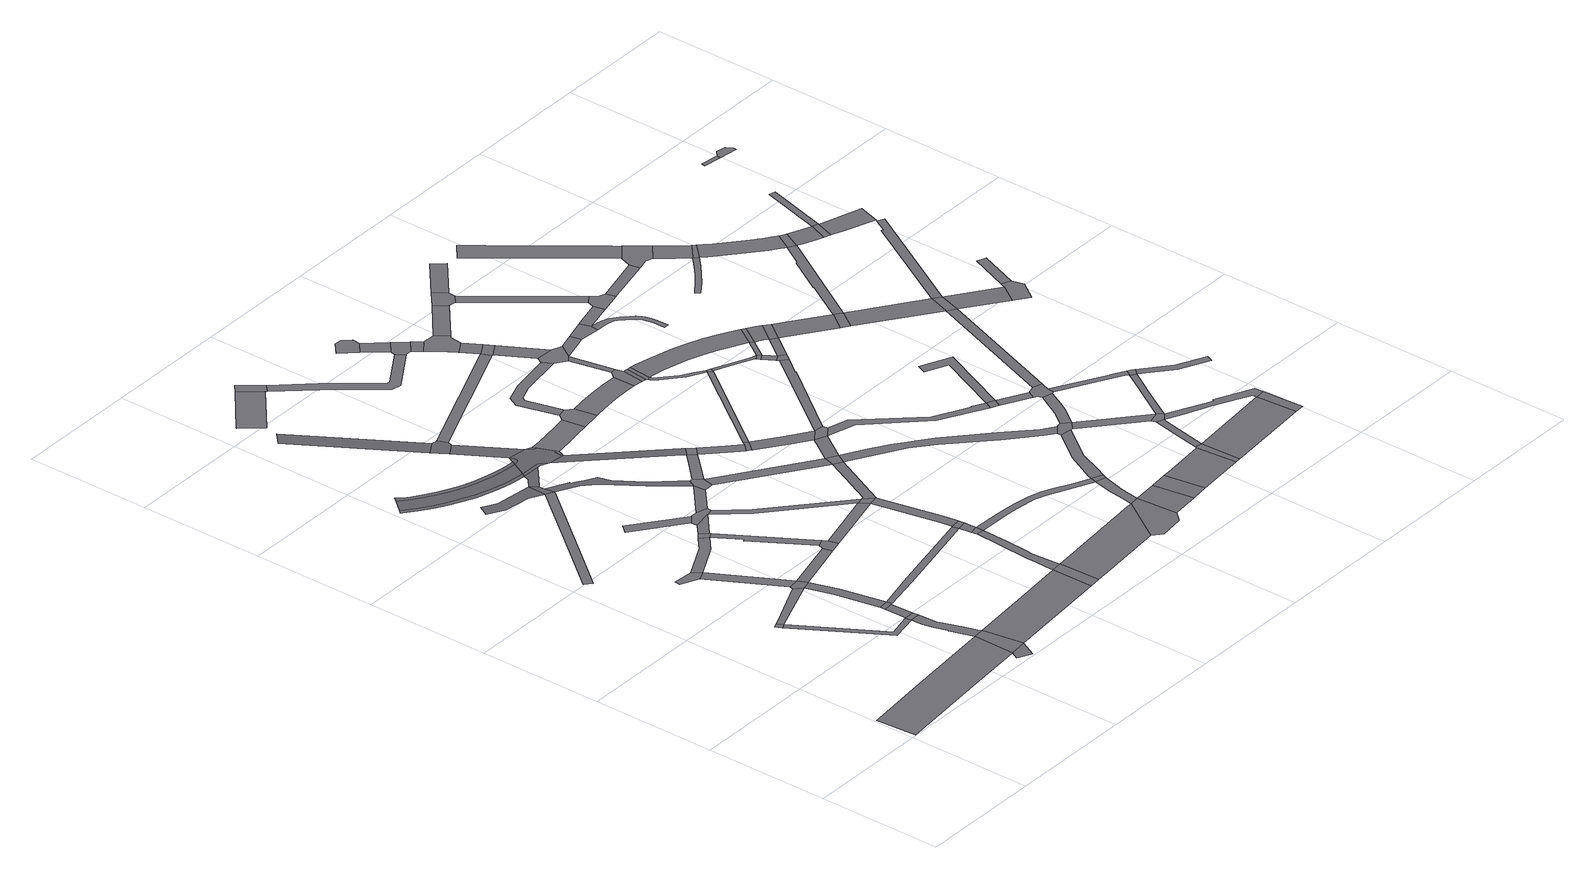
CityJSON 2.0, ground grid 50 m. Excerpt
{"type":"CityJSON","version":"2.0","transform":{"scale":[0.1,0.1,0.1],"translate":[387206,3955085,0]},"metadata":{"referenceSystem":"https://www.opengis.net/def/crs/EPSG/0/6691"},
"CityObjects":{
"road1":{"type":"Road","attributes":{"name":"都道437号","class":"1040","function":"3","usage":"2","RoadStructureAttribute.sectionType":"1"},"geometry":[{"type":"MultiSurface","lod":"1","boundaries":[[[0,1,2,3,4,5,6,7]]]}]},
"road2":{"type":"Road","attributes":{"class":"1040","function":"9020","usage":"9","RoadStructureAttribute.sectionType":"4"},"geometry":[{"type":"MultiSurface","lod":"1","boundaries":[[[8,9,10,11]]]}]},
"road3":{"type":"Road","attributes":{"class":"1040","function":"9020","usage":"9","RoadStructureAttribute.sectionType":"1"},"geometry":[{"type":"MultiSurface","lod":"1","boundaries":[[[12,11,10,13,14,15]]]}]},
"road4":{"type":"Road","attributes":{"class":"1040","function":"9020","usage":"9","RoadStructureAttribute.sectionType":"1"},"geometry":[{"type":"MultiSurface","lod":"1","boundaries":[[[16,17,8,11,18]]]}]},
"road5":{"type":"Road","attributes":{"class":"1040","function":"9020","usage":"9","RoadStructureAttribute.sectionType":"1"},"geometry":[{"type":"MultiSurface","lod":"1","boundaries":[[[19,7,20,21]]]}]},
"road6":{"type":"Road","attributes":{"class":"1040","function":"9020","usage":"9","RoadStructureAttribute.sectionType":"4"},"geometry":[{"type":"MultiSurface","lod":"1","boundaries":[[[22,23,24,25,26]]]}]},
"road7":{"type":"Road","attributes":{"name":"都道437号","class":"1040","function":"3","usage":"2","RoadStructureAttribute.sectionType":"4"},"geometry":[{"type":"MultiSurface","lod":"1","boundaries":[[[27,28,0,7,19]]]}]},
"road8":{"type":"Road","attributes":{"class":"1040","function":"9020","usage":"9","RoadStructureAttribute.sectionType":"1"},"geometry":[{"type":"MultiSurface","lod":"1","boundaries":[[[29,30,31,32,33,34,0,28,35,36,37,38,39,40,14]]]}]},
"road9":{"type":"Road","attributes":{"class":"1040","function":"9020","usage":"9","RoadStructureAttribute.sectionType":"4"},"geometry":[{"type":"MultiSurface","lod":"1","boundaries":[[[41,42,15,14,40]]]}]},
"road10":{"type":"Road","attributes":{"class":"1040","function":"9020","usage":"9","RoadStructureAttribute.sectionType":"1"},"geometry":[{"type":"MultiSurface","lod":"1","boundaries":[[[25,24,43,44]]]}]},
"road11":{"type":"Road","attributes":{"class":"1040","function":"9020","usage":"9","RoadStructureAttribute.sectionType":"1"},"geometry":[{"type":"MultiSurface","lod":"1","boundaries":[[[45,46,42,41]]]}]},
"road12":{"type":"Road","attributes":{"class":"1040","function":"9020","usage":"9","RoadStructureAttribute.sectionType":"1"},"geometry":[{"type":"MultiSurface","lod":"1","boundaries":[[[47,48,49,50,51,52]]]}]},
"road13":{"type":"Road","attributes":{"class":"1040","function":"9020","usage":"9","RoadStructureAttribute.sectionType":"4"},"geometry":[{"type":"MultiSurface","lod":"1","boundaries":[[[53,54,46,45,55]]]}]},
"road14":{"type":"Road","attributes":{"class":"1040","function":"9020","usage":"9","RoadStructureAttribute.sectionType":"4"},"geometry":[{"type":"MultiSurface","lod":"1","boundaries":[[[44,43,16,18,56]]]}]},
"road15":{"type":"Road","attributes":{"class":"1040","function":"9020","usage":"9","RoadStructureAttribute.sectionType":"1"},"geometry":[{"type":"MultiSurface","lod":"1","boundaries":[[[57,56,18,58,54,53]]]}]},
"road16":{"type":"Road","attributes":{"class":"1040","function":"9020","usage":"9","RoadStructureAttribute.sectionType":"1"},"geometry":[{"type":"MultiSurface","lod":"1","boundaries":[[[59,60,26,25,61,62]]]}]},
"road17":{"type":"Road","attributes":{"class":"1040","function":"9020","usage":"9","RoadStructureAttribute.sectionType":"1"},"geometry":[{"type":"MultiSurface","lod":"2","boundaries":[[[63,64,65,66,67,52,68]]],"semantics":{"surfaces":[{"type":"TrafficArea","function":"1000"}],"values":[0]}}]},
"road18":{"type":"Road","attributes":{"class":"1040","function":"9020","usage":"9","RoadStructureAttribute.sectionType":"1"},"geometry":[{"type":"MultiSurface","lod":"1","boundaries":[[[69,44,56,70]]]}]},
"road19":{"type":"Road","attributes":{"class":"1040","function":"9020","usage":"9","RoadStructureAttribute.sectionType":"1"},"geometry":[{"type":"MultiSurface","lod":"2","boundaries":[[[71,72,73,74,75,76,77,78,79,80,81,82,83,84,85,86,87,88,89,90,91,92,93,94,95,96,97,98,99,100]],[[101,102,103,104,105,106,107,108,109,110,111,112,113,114,115,116,117,118,119,120,121,122,123,124,125,126,127,128,129]],[[98,97,96,95,94,93,92,91,90,89,88,87,86,85,114,113,112,111,110,109,108,107,106,105,104,103,102,101,129,99]]],"semantics":{"surfaces":[{"type":"TrafficArea","function":"2000"},{"type":"TrafficArea","function":"1000"}],"values":[0,0,1]}}]},
"road20":{"type":"Road","attributes":{"name":"都道437号","class":"1040","function":"3","usage":"2","RoadStructureAttribute.sectionType":"1"},"geometry":[{"type":"MultiSurface","lod":"1","boundaries":[[[130,131,28,27,132,133,134]]]}]},
"road21":{"type":"Road","attributes":{"class":"1040","function":"9020","usage":"9","RoadStructureAttribute.sectionType":"4"},"geometry":[{"type":"MultiSurface","lod":"1","boundaries":[[[135,59,62,136,137]]]}]},
"road22":{"type":"Road","attributes":{"class":"1040","function":"9020","usage":"9","RoadStructureAttribute.sectionType":"1"},"geometry":[{"type":"MultiSurface","lod":"1","boundaries":[[[138,139,140,141]]]}]},
"road23":{"type":"Road","attributes":{"class":"1040","function":"9020","usage":"9","RoadStructureAttribute.sectionType":"1"},"geometry":[{"type":"MultiSurface","lod":"1","boundaries":[[[136,62,142,143,144,145]]]}]},
"road24":{"type":"Road","attributes":{"class":"1040","function":"9020","usage":"9","RoadStructureAttribute.sectionType":"1"},"geometry":[{"type":"MultiSurface","lod":"1","boundaries":[[[146,147,135,137]]]}]},
"road25":{"type":"Road","attributes":{"class":"1040","function":"9020","usage":"9","RoadStructureAttribute.sectionType":"4"},"geometry":[{"type":"MultiSurface","lod":"2","boundaries":[[[68,52,51,148,149]]],"semantics":{"surfaces":[{"type":"TrafficArea","function":"1020"}],"values":[0]}}]},
"road26":{"type":"Road","attributes":{"class":"1040","function":"9020","usage":"9","RoadStructureAttribute.sectionType":"1"},"geometry":[{"type":"MultiSurface","lod":"2","boundaries":[[[150,151,152,153]]],"semantics":{"surfaces":[{"type":"TrafficArea","function":"1000"}],"values":[0]}}]},
"road27":{"type":"Road","attributes":{"class":"1040","function":"9020","usage":"9","RoadStructureAttribute.sectionType":"4"},"geometry":[{"type":"MultiSurface","lod":"1","boundaries":[[[145,144,69,70,154,155]]]}]},
"road28":{"type":"Road","attributes":{"class":"1040","function":"9020","usage":"9","RoadStructureAttribute.sectionType":"1"},"geometry":[{"type":"MultiSurface","lod":"1","boundaries":[[[156,157,53,55,158,159]]]}]},
"road29":{"type":"Road","attributes":{"class":"1040","function":"9020","usage":"9","RoadStructureAttribute.sectionType":"4"},"geometry":[{"type":"MultiSurface","lod":"1","boundaries":[[[160,141,140,147,146,161,162]]]}]},
"road30":{"type":"Road","attributes":{"class":"1040","function":"9020","usage":"9","RoadStructureAttribute.sectionType":"1"},"geometry":[{"type":"MultiSurface","lod":"2","boundaries":[[[128,163,68,149,164,165]]],"semantics":{"surfaces":[{"type":"TrafficArea","function":"1000"}],"values":[0]}}]},
"road31":{"type":"Road","attributes":{"class":"1040","function":"9020","usage":"9","RoadStructureAttribute.sectionType":"1"},"geometry":[{"type":"MultiSurface","lod":"1","boundaries":[[[166,167,168,169,170,171]]]}]},
"road32":{"type":"Road","attributes":{"class":"1040","function":"9020","usage":"9","RoadStructureAttribute.sectionType":"4"},"geometry":[{"type":"MultiSurface","lod":"2","boundaries":[[[172,173,174,153,152,175,176]]],"semantics":{"surfaces":[{"type":"TrafficArea","function":"1020"}],"values":[0]}}]},
"road33":{"type":"Road","attributes":{"class":"1040","function":"9020","usage":"9","RoadStructureAttribute.sectionType":"1"},"geometry":[{"type":"MultiSurface","lod":"2","boundaries":[[[51,177,178,179,180,181,182,183,184,185,186,187,188,189,190,148]]],"semantics":{"surfaces":[{"type":"TrafficArea","function":"1000"}],"values":[0]}}]},
"road34":{"type":"Road","attributes":{"class":"1040","function":"9020","usage":"9","RoadStructureAttribute.sectionType":"1"},"geometry":[{"type":"MultiSurface","lod":"1","boundaries":[[[181,191,160,162,192]]]}]},
"road35":{"type":"Road","attributes":{"class":"1040","function":"9020","usage":"9","RoadStructureAttribute.sectionType":"1"},"geometry":[{"type":"MultiSurface","lod":"2","boundaries":[[[176,175,193,194]]],"semantics":{"surfaces":[{"type":"TrafficArea","function":"1000"}],"values":[0]}}]},
"road36":{"type":"Road","attributes":{"class":"1040","function":"9020","usage":"9","RoadStructureAttribute.sectionType":"4"},"geometry":[{"type":"MultiSurface","lod":"2","boundaries":[[[193,195,196,197,198,199,200,201,202,99,129,203,204,205,206,207,208,209,210,211,212,213,214,215,216,217,218,219,220,221,222,223,224,225,194]],[[226,194,225,224,223,222,221,220]],[[202,201,200,199,198,197,196,195,193,100,99]],[[227,219,218,217,216,215,214,213,212,211,210]],[[208,207,206,205,204,203,129,128,165,228,209]]],"semantics":{"surfaces":[{"type":"TrafficArea","function":"1020"},{"type":"TrafficArea","function":"2000"}],"values":[0,1,1,1,1]}}]},
"road37":{"type":"Road","attributes":{"name":"都道437号","class":"1040","function":"3","usage":"2","RoadStructureAttribute.sectionType":"4"},"geometry":[{"type":"MultiSurface","lod":"1","boundaries":[[[229,130,134,230]]]}]},
"road38":{"type":"Road","attributes":{"class":"1040","function":"9020","usage":"9","RoadStructureAttribute.sectionType":"1"},"geometry":[{"type":"MultiSurface","lod":"1","boundaries":[[[231,155,154,232]]]}]},
"road39":{"type":"Road","attributes":{"class":"1040","function":"9020","usage":"9","RoadStructureAttribute.sectionType":"1"},"geometry":[{"type":"MultiSurface","lod":"1","boundaries":[[[233,161,146,234,231,235]]]}]},
"road40":{"type":"Road","attributes":{"class":"1040","function":"9020","usage":"9","RoadStructureAttribute.sectionType":"4"},"geometry":[{"type":"MultiSurface","lod":"1","boundaries":[[[236,167,166,237,238]]]}]},
"road41":{"type":"Road","attributes":{"class":"1040","function":"9020","usage":"9","RoadStructureAttribute.sectionType":"4"},"geometry":[{"type":"MultiSurface","lod":"1","boundaries":[[[182,181,192,239,240,241]]]}]},
"road42":{"type":"Road","attributes":{"class":"1040","function":"9020","usage":"9","RoadStructureAttribute.sectionType":"1"},"geometry":[{"type":"MultiSurface","lod":"1","boundaries":[[[242,243,244,245,246,130,229,247,248,249,250,251]]]}]},
"road43":{"type":"Road","attributes":{"class":"1040","function":"9020","usage":"9","RoadStructureAttribute.sectionType":"1"},"geometry":[{"type":"MultiSurface","lod":"2","boundaries":[[[209,252,253,254,255,210]]],"semantics":{"surfaces":[{"type":"TrafficArea","function":"1000"}],"values":[0]}}]},
"road44":{"type":"Road","attributes":{"class":"1040","function":"9020","usage":"9","RoadStructureAttribute.sectionType":"4"},"geometry":[{"type":"MultiSurface","lod":"1","boundaries":[[[256,257,242,251]]]}]},
"road45":{"type":"Road","attributes":{"class":"1040","function":"9020","usage":"9","RoadStructureAttribute.sectionType":"1"},"geometry":[{"type":"MultiSurface","lod":"1","boundaries":[[[258,259,159,257,256]]]}]},
"road46":{"type":"Road","attributes":{"class":"1040","function":"9020","usage":"9","RoadStructureAttribute.sectionType":"4"},"geometry":[{"type":"MultiSurface","lod":"1","boundaries":[[[260,261,156,159,259]]]}]},
"road47":{"type":"Road","attributes":{"class":"1040","function":"9020","usage":"9","RoadStructureAttribute.sectionType":"1"},"geometry":[{"type":"MultiSurface","lod":"1","boundaries":[[[262,263,253,264,265,241,240]]]}]},
"road48":{"type":"Road","attributes":{"class":"1040","function":"9020","usage":"9","RoadStructureAttribute.sectionType":"1"},"geometry":[{"type":"MultiSurface","lod":"1","boundaries":[[[266,267,268,269,270,271,272,226,227,273]]]}]},
"road49":{"type":"Road","attributes":{"class":"1040","function":"9020","usage":"9","RoadStructureAttribute.sectionType":"1"},"geometry":[{"type":"MultiSurface","lod":"1","boundaries":[[[274,275,232,276,261,260]]]}]},
"road50":{"type":"Road","attributes":{"class":"1040","function":"9020","usage":"9","RoadStructureAttribute.sectionType":"4"},"geometry":[{"type":"MultiSurface","lod":"1","boundaries":[[[235,231,232,275]]]}]},
"road51":{"type":"Road","attributes":{"class":"1040","function":"9020","usage":"9","RoadStructureAttribute.sectionType":"1"},"geometry":[{"type":"MultiSurface","lod":"1","boundaries":[[[240,239,277,278]]]}]},
"road52":{"type":"Road","attributes":{"class":"1040","function":"9020","usage":"9","RoadStructureAttribute.sectionType":"1"},"geometry":[{"type":"MultiSurface","lod":"1","boundaries":[[[237,279,280,281,282,283,284,285,286,238]]]}]},
"road53":{"type":"Road","attributes":{"class":"1040","function":"9020","usage":"9","RoadStructureAttribute.sectionType":"4"},"geometry":[{"type":"MultiSurface","lod":"1","boundaries":[[[254,253,263,287]]]}]},
"road54":{"type":"Road","attributes":{"name":"都道437号","class":"1040","function":"3","usage":"2","RoadStructureAttribute.sectionType":"1"},"geometry":[{"type":"MultiSurface","lod":"1","boundaries":[[[288,289,290,229,230,291,292]]]}]},
"road55":{"type":"Road","attributes":{"class":"1040","function":"9020","usage":"9","RoadStructureAttribute.sectionType":"1"},"geometry":[{"type":"MultiSurface","lod":"1","boundaries":[[[173,172,293,294]]]}]},
"road56":{"type":"Road","attributes":{"class":"1040","function":"9020","usage":"9","RoadStructureAttribute.sectionType":"1"},"geometry":[{"type":"MultiSurface","lod":"1","boundaries":[[[277,295,235,275,296]]]}]},
"road57":{"type":"Road","attributes":{"class":"1040","function":"9020","usage":"9","RoadStructureAttribute.sectionType":"1"},"geometry":[{"type":"MultiSurface","lod":"1","boundaries":[[[297,298,287,263,299,300,301,302]]]}]},
"road58":{"type":"Road","attributes":{"class":"1040","function":"9020","usage":"9","RoadStructureAttribute.sectionType":"4"},"geometry":[{"type":"MultiSurface","lod":"1","boundaries":[[[303,304,305,306,307,269,268,308]]]}]},
"road59":{"type":"Road","attributes":{"class":"1040","function":"9020","usage":"9","RoadStructureAttribute.sectionType":"4"},"geometry":[{"type":"MultiSurface","lod":"1","boundaries":[[[309,302,301,310,311]]]}]},
"road60":{"type":"Road","attributes":{"class":"1040","function":"9020","usage":"9","RoadStructureAttribute.sectionType":"1"},"geometry":[{"type":"MultiSurface","lod":"1","boundaries":[[[312,313,314,315,316,317,318,319,256,251,320,321,322,323,324,325]]]}]},
"road61":{"type":"Road","attributes":{"class":"1040","function":"9020","usage":"9","RoadStructureAttribute.sectionType":"4"},"geometry":[{"type":"MultiSurface","lod":"1","boundaries":[[[278,277,296,326]]]}]},
"road62":{"type":"Road","attributes":{"class":"1040","function":"9020","usage":"9","RoadStructureAttribute.sectionType":"4"},"geometry":[{"type":"MultiSurface","lod":"1","boundaries":[[[327,328,329,330,331,332]]]}]},
"road63":{"type":"Road","attributes":{"class":"1040","function":"9020","usage":"9","RoadStructureAttribute.sectionType":"1"},"geometry":[{"type":"MultiSurface","lod":"1","boundaries":[[[333,334,335,336,337,338,339,340,307,306]]]}]},
"road64":{"type":"Road","attributes":{"class":"1040","function":"9020","usage":"9","RoadStructureAttribute.sectionType":"1"},"geometry":[{"type":"MultiSurface","lod":"1","boundaries":[[[341,342,311,310,343,344,345,346,347,348]]]}]},
"road65":{"type":"Road","attributes":{"name":"都道437号","class":"1040","function":"3","usage":"2","RoadStructureAttribute.sectionType":"4"},"geometry":[{"type":"MultiSurface","lod":"1","boundaries":[[[349,288,292,350,351,352]]]}]},
"road66":{"type":"Road","attributes":{"class":"1040","function":"9020","usage":"9","RoadStructureAttribute.sectionType":"1"},"geometry":[{"type":"MultiSurface","lod":"1","boundaries":[[[347,353,278,326,354,355]]]}]},
"road67":{"type":"Road","attributes":{"class":"1040","function":"9020","usage":"9","RoadStructureAttribute.sectionType":"1"},"geometry":[{"type":"MultiSurface","lod":"1","boundaries":[[[356,357,358,359,360,361,362,304,303,363]]]}]},
"road68":{"type":"Road","attributes":{"class":"1040","function":"9020","usage":"9","RoadStructureAttribute.sectionType":"1"},"geometry":[{"type":"MultiSurface","lod":"1","boundaries":[[[332,331,364,365]]]}]},
"road69":{"type":"Road","attributes":{"class":"1040","function":"9020","usage":"9","RoadStructureAttribute.sectionType":"4"},"geometry":[{"type":"MultiSurface","lod":"1","boundaries":[[[365,364,283,282,366,367,368]]]}]},
"road70":{"type":"Road","attributes":{"class":"1040","function":"9020","usage":"9","RoadStructureAttribute.sectionType":"4"},"geometry":[{"type":"MultiSurface","lod":"1","boundaries":[[[369,348,347,355,370]]]}]},
"road71":{"type":"Road","attributes":{"class":"1040","function":"9020","usage":"9","RoadStructureAttribute.sectionType":"1"},"geometry":[{"type":"MultiSurface","lod":"1","boundaries":[[[368,367,371,372]]]}]},
"road72":{"type":"Road","attributes":{"class":"1040","function":"9020","usage":"9","RoadStructureAttribute.sectionType":"4"},"geometry":[{"type":"MultiSurface","lod":"1","boundaries":[[[373,374,375,372,371,376,377,378,379]]]}]},
"road73":{"type":"Road","attributes":{"class":"1040","function":"9020","usage":"9","RoadStructureAttribute.sectionType":"1"},"geometry":[{"type":"MultiSurface","lod":"1","boundaries":[[[380,381,309,311]]]}]},
"road74":{"type":"Road","attributes":{"class":"1040","function":"9020","usage":"9","RoadStructureAttribute.sectionType":"1"},"geometry":[{"type":"MultiSurface","lod":"1","boundaries":[[[324,382,383,384,385,288,349,386,387,388]]]}]},
"road75":{"type":"Road","attributes":{"name":"都道437号","class":"1040","function":"3","usage":"2","RoadStructureAttribute.sectionType":"1"},"geometry":[{"type":"MultiSurface","lod":"1","boundaries":[[[389,390,349,352,391,392]]]}]},
"road76":{"type":"Road","attributes":{"class":"1040","function":"9020","usage":"9","RoadStructureAttribute.sectionType":"1"},"geometry":[{"type":"MultiSurface","lod":"1","boundaries":[[[393,379,378,394,294]]]}]},
"road77":{"type":"Road","attributes":{"class":"1040","function":"9020","usage":"9","RoadStructureAttribute.sectionType":"4"},"geometry":[{"type":"MultiSurface","lod":"1","boundaries":[[[395,393,294,293,396]]]}]},
"road78":{"type":"Road","attributes":{"class":"1040","function":"9020","usage":"9","RoadStructureAttribute.sectionType":"4"},"geometry":[{"type":"MultiSurface","lod":"1","boundaries":[[[397,398,359,358,399,400,401]]]}]},
"road79":{"type":"Road","attributes":{"class":"1040","function":"9020","usage":"9","RoadStructureAttribute.sectionType":"4"},"geometry":[{"type":"MultiSurface","lod":"1","boundaries":[[[325,324,388,402]]]}]},
"road80":{"type":"Road","attributes":{"class":"1040","function":"9020","usage":"9","RoadStructureAttribute.sectionType":"1"},"geometry":[{"type":"MultiSurface","lod":"1","boundaries":[[[403,404,405,406,407,326,296,408,409,410,411,412,413]]]}]},
"road81":{"type":"Road","attributes":{"class":"1040","function":"9020","usage":"9","RoadStructureAttribute.sectionType":"1"},"geometry":[{"type":"MultiSurface","lod":"1","boundaries":[[[396,414,415,395]]]}]},
"road82":{"type":"Road","attributes":{"class":"1040","function":"9020","usage":"9","RoadStructureAttribute.sectionType":"1"},"geometry":[{"type":"MultiSurface","lod":"1","boundaries":[[[416,401,400,417,418,419]]]}]},
"road83":{"type":"Road","attributes":{"class":"1040","function":"9020","usage":"9","RoadStructureAttribute.sectionType":"1"},"geometry":[{"type":"MultiSurface","lod":"1","boundaries":[[[420,398,397,421]]]}]},
"road84":{"type":"Road","attributes":{"class":"1040","function":"9020","usage":"9","RoadStructureAttribute.sectionType":"4"},"geometry":[{"type":"MultiSurface","lod":"1","boundaries":[[[422,415,414,337,336,420,421]]]}]},
"road85":{"type":"Road","attributes":{"class":"1040","function":"9020","usage":"9","RoadStructureAttribute.sectionType":"4"},"geometry":[{"type":"MultiSurface","lod":"1","boundaries":[[[423,419,418,424,425]]]}]},
"road86":{"type":"Road","attributes":{"name":"都道437号","class":"1040","function":"3","usage":"2","RoadStructureAttribute.sectionType":"4"},"geometry":[{"type":"MultiSurface","lod":"1","boundaries":[[[426,389,392,427]]]}]},
"road87":{"type":"Road","attributes":{"class":"1040","function":"9020","usage":"9","RoadStructureAttribute.sectionType":"1"},"geometry":[{"type":"MultiSurface","lod":"1","boundaries":[[[428,429,430,431,432,433,425,424,434,435,436,437,381]]]}]},
"road88":{"type":"Road","attributes":{"class":"1040","function":"9020","usage":"9","RoadStructureAttribute.sectionType":"1"},"geometry":[{"type":"MultiSurface","lod":"1","boundaries":[[[438,375,374,439]]]}]},
"road89":{"type":"Road","attributes":{"class":"1040","function":"9020","usage":"9","RoadStructureAttribute.sectionType":"1"},"geometry":[{"type":"MultiSurface","lod":"1","boundaries":[[[440,441,442,443,370,355,444,445,446,447]]]}]},
"road90":{"type":"Road","attributes":{"class":"1040","function":"9020","usage":"9","RoadStructureAttribute.sectionType":"1"},"geometry":[{"type":"MultiSurface","lod":"1","boundaries":[[[448,449,422,421]]]}]},
"road91":{"type":"Road","attributes":{"class":"1040","function":"9020","usage":"9","RoadStructureAttribute.sectionType":"1"},"geometry":[{"type":"MultiSurface","lod":"1","boundaries":[[[369,450,451,452,453,454,348]]]}]},
"road92":{"type":"Road","attributes":{"class":"1040","function":"9020","usage":"9","RoadStructureAttribute.sectionType":"1"},"geometry":[{"type":"MultiSurface","lod":"1","boundaries":[[[455,456,457,325,402,458,459,460]]]}]},
"road93":{"type":"Road","attributes":{"class":"1040","function":"9020","usage":"9","RoadStructureAttribute.sectionType":"4"},"geometry":[{"type":"MultiSurface","lod":"1","boundaries":[[[461,462,428,381,380,463]]]}]},
"road94":{"type":"Road","attributes":{"name":"都道437号","class":"1040","function":"3","usage":"2","RoadStructureAttribute.sectionType":"1"},"geometry":[{"type":"MultiSurface","lod":"1","boundaries":[[[464,465,466,426,427,467]]]}]},
"road95":{"type":"Road","attributes":{"class":"1040","function":"9020","usage":"9","RoadStructureAttribute.sectionType":"4"},"geometry":[{"type":"MultiSurface","lod":"1","boundaries":[[[468,449,448,469,470]]]}]},
"road96":{"type":"Road","attributes":{"class":"1040","function":"9020","usage":"9","RoadStructureAttribute.sectionType":"1"},"geometry":[{"type":"MultiSurface","lod":"1","boundaries":[[[471,472,461,463,473,474,475,476]]]}]},
"road97":{"type":"Road","attributes":{"class":"1040","function":"9020","usage":"9","RoadStructureAttribute.sectionType":"4"},"geometry":[{"type":"MultiSurface","lod":"1","boundaries":[[[477,478,438,439,479,480]]]}]},
"road98":{"type":"Road","attributes":{"class":"1040","function":"9020","usage":"9","RoadStructureAttribute.sectionType":"1"},"geometry":[{"type":"MultiSurface","lod":"1","boundaries":[[[481,482,483,484,485,486,487,488,489,423,425,490,491,492,493,494,495,496,497,498]]]}]},
"road99":{"type":"Road","attributes":{"class":"1040","function":"9020","usage":"9","RoadStructureAttribute.sectionType":"4"},"geometry":[{"type":"MultiSurface","lod":"1","boundaries":[[[499,413,412,455,460,500,501]]]}]},
"road100":{"type":"Road","attributes":{"class":"1040","function":"9020","usage":"9","RoadStructureAttribute.sectionType":"4"},"geometry":[{"type":"MultiSurface","lod":"1","boundaries":[[[476,475,502,503]]]}]},
"road101":{"type":"Road","attributes":{"class":"1040","function":"9020","usage":"9","RoadStructureAttribute.sectionType":"1"},"geometry":[{"type":"MultiSurface","lod":"1","boundaries":[[[503,502,504,505]]]}]},
"road102":{"type":"Road","attributes":{"name":"都道437号","class":"1040","function":"3","usage":"2","RoadStructureAttribute.sectionType":"4"},"geometry":[{"type":"MultiSurface","lod":"1","boundaries":[[[506,507,464,467,508]]]}]},
"road103":{"type":"Road","attributes":{"class":"1040","function":"9020","usage":"9","RoadStructureAttribute.sectionType":"4"},"geometry":[{"type":"MultiSurface","lod":"1","boundaries":[[[447,446,509,510]]]}]},
"road104":{"type":"Road","attributes":{"class":"1040","function":"9020","usage":"9","RoadStructureAttribute.sectionType":"1"},"geometry":[{"type":"MultiSurface","lod":"1","boundaries":[[[469,511,512,513,514,515,516,517,518,519,520,521,522,523,524,525,526,527,528,529,530,531,532,533,534,535,536,537,538,539,470]]]}]},
"road105":{"type":"Road","attributes":{"class":"1040","function":"9020","usage":"9","RoadStructureAttribute.sectionType":"4"},"geometry":[{"type":"MultiSurface","lod":"1","boundaries":[[[540,505,504,454,453,541]]]}]},
"road106":{"type":"Road","attributes":{"class":"1040","function":"9020","usage":"9","RoadStructureAttribute.sectionType":"1"},"geometry":[{"type":"MultiSurface","lod":"1","boundaries":[[[542,543,544,545,546,468,470]]]}]},
"road107":{"type":"Road","attributes":{"class":"1040","function":"9020","usage":"9","RoadStructureAttribute.sectionType":"1"},"geometry":[{"type":"MultiSurface","lod":"1","boundaries":[[[480,479,547,548]]]}]},
"road108":{"type":"Road","attributes":{"class":"1040","function":"9020","usage":"9","RoadStructureAttribute.sectionType":"1"},"geometry":[{"type":"MultiSurface","lod":"1","boundaries":[[[498,476,503,549]]]}]},
"road109":{"type":"Road","attributes":{"class":"1040","function":"9020","usage":"9","RoadStructureAttribute.sectionType":"1"},"geometry":[{"type":"MultiSurface","lod":"1","boundaries":[[[550,478,477,551]]]}]},
"road110":{"type":"Road","attributes":{"class":"1040","function":"9020","usage":"9","RoadStructureAttribute.sectionType":"1"},"geometry":[{"type":"MultiSurface","lod":"1","boundaries":[[[552,553,554,555,556,557,558,499,501]]]}]},
"road111":{"type":"Road","attributes":{"class":"1040","function":"9020","usage":"9","RoadStructureAttribute.sectionType":"1"},"geometry":[{"type":"MultiSurface","lod":"1","boundaries":[[[501,500,559,560]]]}]},
"road112":{"type":"Road","attributes":{"class":"1040","function":"9020","usage":"9","RoadStructureAttribute.sectionType":"1"},"geometry":[{"type":"MultiSurface","lod":"1","boundaries":[[[509,561,562,510]]]}]},
"road113":{"type":"Road","attributes":{"class":"1040","function":"9020","usage":"9","RoadStructureAttribute.sectionType":"1"},"geometry":[{"type":"MultiSurface","lod":"1","boundaries":[[[563,505,540,564]]]}]},
"road114":{"type":"Road","attributes":{"class":"1040","function":"9020","usage":"9","RoadStructureAttribute.sectionType":"1"},"geometry":[{"type":"MultiSurface","lod":"1","boundaries":[[[565,566,507,506,567,568]]]}]},
"road115":{"type":"Road","attributes":{"class":"1040","function":"9020","usage":"9","RoadStructureAttribute.sectionType":"4"},"geometry":[{"type":"MultiSurface","lod":"1","boundaries":[[[481,498,549,569]]]}]},
"road116":{"type":"Road","attributes":{"class":"1040","function":"9020","usage":"9","RoadStructureAttribute.sectionType":"4"},"geometry":[{"type":"MultiSurface","lod":"1","boundaries":[[[570,571,548,547,545,544,572]]]}]},
"road117":{"type":"Road","attributes":{"class":"1040","function":"9020","usage":"9","RoadStructureAttribute.sectionType":"1"},"geometry":[{"type":"MultiSurface","lod":"1","boundaries":[[[573,574,569,549,575,563]]]}]},
"road118":{"type":"Road","attributes":{"class":"1040","function":"9020","usage":"9","RoadStructureAttribute.sectionType":"1"},"geometry":[{"type":"MultiSurface","lod":"1","boundaries":[[[576,577,578,579,580,447,510]]]}]},
"road119":{"type":"Road","attributes":{"class":"1040","function":"9020","usage":"9","RoadStructureAttribute.sectionType":"4"},"geometry":[{"type":"MultiSurface","lod":"1","boundaries":[[[560,559,565,568,581]]]}]},
"road120":{"type":"Road","attributes":{"class":"1040","function":"9020","usage":"9","RoadStructureAttribute.sectionType":"4"},"geometry":[{"type":"MultiSurface","lod":"1","boundaries":[[[582,583,584,562,561,585,586,556,555,587]]]}]},
"road121":{"type":"Road","attributes":{"class":"1040","function":"9020","usage":"9","RoadStructureAttribute.sectionType":"4"},"geometry":[{"type":"MultiSurface","lod":"1","boundaries":[[[573,563,564,588]]]}]},
"road122":{"type":"Road","attributes":{"name":"都道437号","class":"1040","function":"3","usage":"2","RoadStructureAttribute.sectionType":"1"},"geometry":[{"type":"MultiSurface","lod":"1","boundaries":[[[589,506,508,590,591]]]}]},
"road123":{"type":"Road","attributes":{"class":"1040","function":"9020","usage":"9","RoadStructureAttribute.sectionType":"1"},"geometry":[{"type":"MultiSurface","lod":"1","boundaries":[[[592,588,564,593,594,595]]]}]},
"road124":{"type":"Road","attributes":{"class":"1040","function":"9020","usage":"9","RoadStructureAttribute.sectionType":"1"},"geometry":[{"type":"MultiSurface","lod":"1","boundaries":[[[596,597,598,599,600,601,602,560,581]]]}]},
"road125":{"type":"Road","attributes":{"class":"1040","function":"9020","usage":"9","RoadStructureAttribute.sectionType":"1"},"geometry":[{"type":"MultiSurface","lod":"1","boundaries":[[[603,604,570,572,605]]]}]},
"road126":{"type":"Road","attributes":{"class":"1040","function":"9020","usage":"9","RoadStructureAttribute.sectionType":"1"},"geometry":[{"type":"MultiSurface","lod":"1","boundaries":[[[606,607,582,587,608,609,610,611]]]}]},
"road127":{"type":"Road","attributes":{"class":"1040","function":"9020","usage":"9","RoadStructureAttribute.sectionType":"1"},"geometry":[{"type":"MultiSurface","lod":"1","boundaries":[[[612,613,614,589,615,616,617,618,619,581,568]]]}]},
"road128":{"type":"Road","attributes":{"class":"1040","function":"9020","usage":"9","RoadStructureAttribute.sectionType":"4"},"geometry":[{"type":"MultiSurface","lod":"1","boundaries":[[[595,594,620,621]]]}]},
"road129":{"type":"Road","attributes":{"class":"1040","function":"9020","usage":"9","RoadStructureAttribute.sectionType":"1"},"geometry":[{"type":"MultiSurface","lod":"1","boundaries":[[[622,623,624,625,626,627,628,629,630,631,632,633]]]}]},
"road130":{"type":"Road","attributes":{"class":"1040","function":"9020","usage":"9","RoadStructureAttribute.sectionType":"1"},"geometry":[{"type":"MultiSurface","lod":"1","boundaries":[[[634,584,583,635]]]}]},
"road131":{"type":"Road","attributes":{"class":"1040","function":"9020","usage":"9","RoadStructureAttribute.sectionType":"4"},"geometry":[{"type":"MultiSurface","lod":"1","boundaries":[[[636,611,610,600,599,637]]]}]},
"road132":{"type":"Road","attributes":{"name":"都道437号","class":"1040","function":"3","usage":"2","RoadStructureAttribute.sectionType":"4"},"geometry":[{"type":"MultiSurface","lod":"1","boundaries":[[[615,589,591,638]]]}]},
"road133":{"type":"Road","attributes":{"class":"1040","function":"9020","usage":"9","RoadStructureAttribute.sectionType":"1"},"geometry":[{"type":"MultiSurface","lod":"1","boundaries":[[[639,640,641,642,643,644,645,646,647,648]]]}]},
"road134":{"type":"Road","attributes":{"class":"1040","function":"9020","usage":"9","RoadStructureAttribute.sectionType":"1"},"geometry":[{"type":"MultiSurface","lod":"1","boundaries":[[[621,620,634,649]]]}]},
"road135":{"type":"Road","attributes":{"class":"1040","function":"9020","usage":"9","RoadStructureAttribute.sectionType":"4"},"geometry":[{"type":"MultiSurface","lod":"1","boundaries":[[[650,633,632,604,603,651,652,653]]]}]},
"road136":{"type":"Road","attributes":{"class":"1040","function":"9020","usage":"9","RoadStructureAttribute.sectionType":"1"},"geometry":[{"type":"MultiSurface","lod":"1","boundaries":[[[654,637,599,655,656,657]]]}]},
"road137":{"type":"Road","attributes":{"class":"1040","function":"9020","usage":"9","RoadStructureAttribute.sectionType":"1"},"geometry":[{"type":"MultiSurface","lod":"1","boundaries":[[[658,659,660,653,652,661,662,639]]]}]},
"road138":{"type":"Road","attributes":{"class":"1040","function":"9020","usage":"9","RoadStructureAttribute.sectionType":"1"},"geometry":[{"type":"MultiSurface","lod":"1","boundaries":[[[663,664,665,666,667,668,595,621]]]}]},
"road139":{"type":"Road","attributes":{"class":"1040","function":"9020","usage":"9","RoadStructureAttribute.sectionType":"4"},"geometry":[{"type":"MultiSurface","lod":"1","boundaries":[[[669,658,639,648,670]]]}]},
"road140":{"type":"Road","attributes":{"class":"1040","function":"9020","usage":"9","RoadStructureAttribute.sectionType":"4"},"geometry":[{"type":"MultiSurface","lod":"1","boundaries":[[[649,634,635,671]]]}]},
"road141":{"type":"Road","attributes":{"class":"1040","function":"9020","usage":"9","RoadStructureAttribute.sectionType":"1"},"geometry":[{"type":"MultiSurface","lod":"1","boundaries":[[[672,673,674,675,676,677,678,679,680,670,648,681,682,683,684,685,686,687,664]]]}]},
"road142":{"type":"Road","attributes":{"class":"1040","function":"9020","usage":"9","RoadStructureAttribute.sectionType":"1"},"geometry":[{"type":"MultiSurface","lod":"1","boundaries":[[[688,689,671,635]]]}]},
"road143":{"type":"Road","attributes":{"class":"1040","function":"9020","usage":"9","RoadStructureAttribute.sectionType":"4"},"geometry":[{"type":"MultiSurface","lod":"1","boundaries":[[[690,691,689,688,692,693]]]}]},
"road144":{"type":"Road","attributes":{"class":"1040","function":"9020","usage":"9","RoadStructureAttribute.sectionType":"4"},"geometry":[{"type":"MultiSurface","lod":"1","boundaries":[[[694,695,672,664,663,696]]]}]},
"road145":{"type":"Road","attributes":{"class":"1040","function":"9020","usage":"9","RoadStructureAttribute.sectionType":"1"},"geometry":[{"type":"MultiSurface","lod":"1","boundaries":[[[697,698,699,700,649,671]]]}]},
"road146":{"type":"Road","attributes":{"class":"1040","function":"9020","usage":"9","RoadStructureAttribute.sectionType":"1"},"geometry":[{"type":"MultiSurface","lod":"1","boundaries":[[[701,694,696,702,703,704,705]]]}]},
"road147":{"type":"Road","attributes":{"class":"1040","function":"9020","usage":"9","RoadStructureAttribute.sectionType":"1"},"geometry":[{"type":"MultiSurface","lod":"1","boundaries":[[[706,691,690,707]]]}]},
"road148":{"type":"Road","attributes":{"class":"1040","function":"9020","usage":"9","RoadStructureAttribute.sectionType":"4"},"geometry":[{"type":"MultiSurface","lod":"1","boundaries":[[[708,705,704,709,710]]]}]},
"road149":{"type":"Road","attributes":{"class":"1040","function":"9020","usage":"9","RoadStructureAttribute.sectionType":"1"},"geometry":[{"type":"MultiSurface","lod":"1","boundaries":[[[710,709,711,712,713,714]]]}]},
"road150":{"type":"Road","attributes":{"class":"1040","function":"9020","usage":"9","RoadStructureAttribute.sectionType":"1"},"geometry":[{"type":"MultiSurface","lod":"1","boundaries":[[[708,715,716,705]]]}]},
"road151":{"type":"Road","attributes":{"class":"1040","function":"9020","usage":"9","RoadStructureAttribute.sectionType":"1"},"geometry":[{"type":"MultiSurface","lod":"1","boundaries":[[[717,718,719,720]]]}]},
"road152":{"type":"Road","attributes":{"class":"1040","function":"9020","usage":"9","RoadStructureAttribute.sectionType":"4"},"geometry":[{"type":"MultiSurface","lod":"1","boundaries":[[[721,722,720,719,723,724]]]}]}
},
"vertices":[
[645,234,0],[520,220,0],[269,195,0],[75,173,0],[9,165,0],[21,3,0],[411,44,0],[643,66,0],
[280,824,0],[261,816,0],[273,790,0],[293,801,0],
[492,474,0],[481,448,0],[590,471,0],[584,494,0],
[490,917,0],[294,830,0],[520,890,0],
[715,74,0],[627,35,0],[681,8,0],
[273,1266,0],[269,1242,0],[341,1211,0],[380,1229,0],[351,1260,0],
[717,76,0],[689,237,0],
[590,458,0],[592,425,0],[599,390,0],[600,382,0],[615,330,0],[616,327,0],[684,244,0],[668,302,0],[642,375,0],[634,396,0],[630,461,0],[630,472,0],
[629,497,0],[589,495,0],
[495,933,0],[540,940,0],
[625,589,0],[586,584,0],
[213,1694,0],[61,1504,0],[88,1481,0],[241,1671,0],[465,1950,0],[432,1967,0],
[626,610,0],[586,606,0],[630,590,0],
[557,903,0],
[591,792,0],[552,783,0],
[541,1376,0],[489,1330,0],[511,1297,0],[570,1348,0],
[285,2059,0],[227,2090,0],[203,2047,0],[269,2010,0],[374,1997,0],[433,2041,0],
[758,999,0],[768,961,0],
[501,2185,0],[469,2187,0],[431,2192,0],[412,2196,0],[392,2201,0],[349,2212,0],[299,2229,0],[259,2246,0],[212,2269,0],[172,2293,0],[131,2320,0],[108,2341,0],[94,2355,0],[89,2360,0],[76,2344,0],[82,2338,0],[121,2307,0],[163,2279,0],[204,2255,0],[252,2231,0],[293,2213,0],[344,2196,0],[383,2186,0],[407,2180,0],[425,2177,0],[446,2174,0],[468,2172,0],[501,2170,0],[516,2169,0],[524,2184,0],[470,2111,0],[447,2114,0],[420,2117,0],[401,2120,0],[375,2125,0],[328,2138,0],[272,2157,0],[226,2177,0],[175,2202,0],[131,2228,0],[86,2258,0],[43,2293,0],[38,2296,0],[36,2297,0],[26,2285,0],[32,2280,0],[76,2245,0],[122,2214,0],[167,2187,0],[219,2161,0],[266,2141,0],[323,2122,0],[351,2115,0],[381,2107,0],[410,2102,0],[441,2098,0],[469,2096,0],[478,2096,0],[486,2110,0],
[1146,286,0],[943,265,0],[918,96,0],[978,102,0],[1147,120,0],
[563,1395,0],[591,1362,0],[589,1365,0],
[439,1630,0],[414,1598,0],[603,1456,0],[634,1482,0],
[633,1246,0],[626,1242,0],[765,1018,0],[795,1032,0],
[682,1446,0],[603,1431,0],
[457,1992,0],[455,2012,0],
[158,2936,0],[113,2894,0],[392,2445,0],[443,2477,0],
[818,974,0],[807,1013,0],
[1146,733,0],[767,647,0],[774,620,0],[1153,707,0],
[664,1483,0],[710,1452,0],[711,1472,0],
[471,2073,0],[461,2017,0],[550,2094,0],
[346,3137,0],[279,3217,0],[101,3070,0],[98,3067,0],[166,2987,0],[169,2989,0],
[484,2437,0],[468,2475,0],[459,2472,0],[428,2387,0],[479,2419,0],
[549,1907,0],[562,1894,0],[597,1862,0],[693,1727,0],[795,1598,0],[812,1628,0],[787,1660,0],[714,1742,0],[642,1844,0],[631,1892,0],[587,1916,0],[561,1931,0],[541,1942,0],[544,1948,0],
[792,1596,0],[800,1550,0],
[538,2210,0],[613,2202,0],
[543,2201,0],[545,2194,0],[546,2187,0],[546,2181,0],[542,2176,0],[538,2172,0],[531,2170,0],[522,2169,0],[534,2109,0],[568,2109,0],[572,2108,0],[575,2106,0],[580,2102,0],[585,2096,0],[600,2081,0],[667,2073,0],[665,2077,0],[662,2083,0],[662,2088,0],[662,2095,0],[663,2102,0],[665,2107,0],[666,2110,0],[669,2113,0],[672,2115,0],[646,2174,0],[641,2174,0],[636,2176,0],[631,2178,0],[627,2183,0],[622,2190,0],[640,2189,0],[678,2101,0],[568,2094,0],
[1192,291,0],[1197,126,0],
[1062,1082,0],[1088,1047,0],
[804,1344,0],[786,1326,0],[1091,1090,0],
[311,3244,0],[350,3132,0],[380,3159,0],
[840,1552,0],[849,1597,0],[824,1627,0],
[1164,636,0],[1156,531,0],[1148,403,0],[1148,366,0],[1148,318,0],[1190,295,0],[1183,408,0],[1184,438,0],[1190,529,0],[1194,634,0],
[927,1749,0],[935,1741,0],[965,1770,0],[956,1778,0],
[1193,664,0],[1160,658,0],
[1193,710,0],[1192,714,0],
[1189,739,0],[1149,734,0],
[923,1674,0],[961,1714,0],[896,1701,0],[834,1637,0],
[751,2110,0],[810,2120,0],[857,2128,0],[843,2217,0],[795,2209,0],[737,2199,0],[685,2192,0],[694,2102,0],
[1182,789,0],[1127,1055,0],[1142,783,0],
[1202,1307,0],[1215,1349,0],
[472,2995,0],[629,2800,0],[668,2794,0],[834,2900,0],[812,2933,0],[663,2838,0],[648,2840,0],[502,3021,0],
[991,1743,0],
[1646,339,0],[1626,337,0],[1387,311,0],[1274,133,0],[1529,160,0],
[1015,2664,0],[998,2702,0],
[1101,1092,0],[1237,1288,0],
[1095,1641,0],[1064,1670,0],[1035,1640,0],[1067,1609,0],[1084,1594,0],[1111,1626,0],
[939,2140,0],[925,2229,0],[900,2246,0],[898,2252,0],[860,2242,0],[931,2139,0],
[1118,1636,0],[1099,1582,0],[1134,1624,0],
[1625,576,0],[1550,615,0],[1518,630,0],[1463,645,0],[1435,649,0],[1400,655,0],[1359,659,0],[1308,662,0],[1307,632,0],[1356,630,0],[1459,619,0],[1506,602,0],[1680,523,0],[1687,547,0],
[1259,1325,0],
[793,3104,0],[766,3134,0],[736,3136,0],[691,3097,0],[745,3035,0],[790,3074,0],
[860,2396,0],[869,2413,0],[927,2434,0],[1108,2466,0],[1087,2503,0],[917,2473,0],[840,2445,0],[817,2401,0],
[1238,1551,0],[1181,1590,0],[1100,1581,0],[1103,1578,0],[1149,1545,0],[1207,1506,0],[1284,1453,0],[1330,1487,0],
[1686,344,0],[1566,128,0],[1666,141,0],[1698,178,0],
[1251,1402,0],[1292,1374,0],[1333,1435,0],
[1062,2155,0],[1119,2158,0],[1168,2158,0],[1168,2248,0],[1117,2248,0],[1056,2245,0],[982,2238,0],[993,2148,0],
[815,2953,0],[861,2992,0],
[840,2904,0],[860,2901,0],[906,2940,0],
[1372,1484,0],[1375,1465,0],
[889,2868,0],[936,2905,0],
[1018,2850,0],[1024,2855,0],[986,2901,0],[917,2831,0],[940,2798,0],[960,2768,0],[1010,2800,0],
[1412,2002,0],[1396,2014,0],
[1662,436,0],[1657,399,0],[1651,358,0],[1649,346,0],[1687,345,0],[1700,425,0],[1724,512,0],
[1786,353,0],[1689,343,0],[1705,179,0],[1811,191,0],
[1050,2733,0],[961,2766,0],
[1071,2696,0],[1020,2666,0],
[1211,2275,0],[1187,2271,0],[1172,2158,0],[1210,2154,0],[1218,2244,0],
[1732,531,0],
[1825,881,0],[1718,986,0],[1556,1132,0],[1428,1228,0],[1348,1277,0],[1447,1167,0],[1530,1099,0],[1686,948,0],[1801,847,0],[1841,820,0],[1876,847,0],
[1099,2530,0],[1171,2527,0],
[1231,2243,0],[1223,2153,0],[1227,2153,0],[1237,2243,0],
[1154,2435,0],[1175,2453,0],
[1212,2511,0],
[1253,2241,0],[1231,2145,0],[1243,2151,0],
[1860,361,0],[1885,200,0],
[1402,2025,0],[1365,2047,0],[1320,2075,0],[1262,2126,0],[1253,2134,0],[1246,2146,0],[1234,2139,0],[1242,2125,0],[1251,2115,0],[1328,2051,0],
[1135,3025,0],[1174,2980,0],
[1792,1162,0],[1789,1157,0],[1654,1228,0],[1456,1442,0],[1448,1402,0],[1645,1199,0],[1826,1104,0],[1841,1135,0],
[1289,2486,0],[1277,2529,0],
[1427,1559,0],[1586,1773,0],[1584,1775,0],[1635,1843,0],[1609,1863,0],
[1842,804,0],[1752,682,0],[1694,563,0],[1750,568,0],[1787,661,0],[1887,797,0],
[1418,2016,0],[1417,2017,0],[1413,2005,0],
[2068,383,0],[1932,369,0],[1887,363,0],[2083,220,0],
[1362,2554,0],[1372,2481,0],[1374,2511,0],
[1558,1956,0],[1469,1994,0],[1505,1964,0],[1563,1938,0],[1565,1934,0],[1585,1946,0],
[1237,3032,0],[1198,3078,0],[1203,2976,0],[1234,3003,0],
[1682,2093,0],[1666,2103,0],[1609,2133,0],[1555,2158,0],[1496,2181,0],[1440,2201,0],[1386,2216,0],[1330,2229,0],[1279,2238,0],[1266,2149,0],[1312,2141,0],[1364,2129,0],[1413,2115,0],[1465,2097,0],[1520,2075,0],[1569,2052,0],[1621,2025,0],[1634,2017,0],
[1896,851,0],[1896,798,0],[1927,825,0],
[1574,1920,0],[1599,1936,0],
[1603,1873,0],[1628,1888,0],
[2100,386,0],[2070,390,0],[2107,223,0],
[1856,1088,0],[1872,1119,0],
[1408,2478,0],[1422,2477,0],[1441,2473,0],[1452,2470,0],[1462,2463,0],[1471,2455,0],[1481,2445,0],[1495,2431,0],[1506,2419,0],[1515,2405,0],[1519,2395,0],[1525,2375,0],[1528,2355,0],[1529,2308,0],[1549,2308,0],[1548,2357,0],[1545,2380,0],[1538,2402,0],[1533,2414,0],[1522,2432,0],[1510,2445,0],[1495,2459,0],[1485,2470,0],[1465,2486,0],[1454,2494,0],[1443,2500,0],[1430,2504,0],[1420,2506,0],[1410,2508,0],
[1654,1869,0],[1640,1851,0],
[1396,2517,0],[1486,2540,0],[1491,2542,0],[1480,2585,0],[1384,2560,0],
[1489,2614,0],[1521,2638,0],
[1649,2007,0],
[1341,3198,0],[1381,3153,0],
[1981,898,0],[1985,906,0],[1998,929,0],[2031,992,0],[1989,1002,0],[1961,950,0],[1939,908,0],
[2105,616,0],[2152,628,0],
[1970,1028,0],[1986,1059,0],
[1694,1977,0],[1720,1959,0],
[2112,597,0],[2087,473,0],[2138,575,0],[2140,585,0],
[1697,2084,0],
[1570,2602,0],[1542,2612,0],[1580,2564,0],
[1747,2051,0],[1728,2064,0],[1678,1989,0],
[1996,1399,0],[2000,1408,0],[1880,1463,0],[1863,1426,0],[1952,1386,0],
[2170,607,0],
[2044,1024,0],[2056,1057,0],[2020,1070,0],[1978,1024,0],[1983,1021,0],[2041,995,0],
[1773,2032,0],
[2454,423,0],[2425,256,0],[2466,258,0],
[1826,1994,0],[1774,1920,0],[1904,1829,0],[1956,1903,0],
[2182,628,0],[2247,739,0],[2268,772,0],[2310,841,0],[2289,854,0],[2247,784,0],[2159,641,0],
[1775,2613,0],[1765,2652,0],[1585,2565,0],
[2260,905,0],[2242,915,0],[2161,930,0],[2284,863,0],[2291,857,0],[2305,880,0],
[2195,559,0],[2324,504,0],[2454,441,0],[2495,428,0],[2491,462,0],[2347,530,0],[2345,531,0],[2342,524,0],
[1935,1808,0],[1986,1882,0],
[1840,2753,0],[1822,2776,0],[1807,2796,0],[1794,2812,0],[1781,2829,0],[1745,2876,0],[1553,3122,0],[1537,3142,0],[1492,3200,0],[1431,3148,0],[1781,2699,0],[1844,2749,0],
[2218,1609,0],[2250,1587,0],
[2320,872,0],[2330,864,0],
[2505,261,0],
[1938,2509,0],[1899,2472,0],[1859,2436,0],[1820,2405,0],[1767,2365,0],[1780,2348,0],[1833,2387,0],[1873,2419,0],[1915,2456,0],[1953,2493,0],
[2248,1698,0],
[1881,2702,0],[1820,2624,0],[1848,2615,0],[1910,2665,0],
[2439,773,0],[2423,748,0],[2540,692,0],[2551,717,0],
[1998,2562,0],[1981,2580,0],[1961,2603,0],[1897,2555,0],[1920,2529,0],
[2223,2276,0],[2194,2294,0],[2140,2204,0],[2135,2207,0],[2050,2065,0],[2052,2064,0],
[2005,2554,0],[2009,2551,0],
[2280,1676,0],
[2234,2364,0],[2231,2366,0],[2211,2379,0],[2188,2396,0],[2173,2408,0],[2166,2414,0],[2141,2434,0],[2053,2509,0],[2029,2532,0],[1975,2473,0],[2001,2449,0],[2090,2373,0],[2115,2352,0],[2139,2333,0],[2164,2315,0],[2186,2298,0],
[2412,1473,0],[2463,1547,0],
[2509,1553,0],[2471,1567,0],[2470,1432,0],[2522,1506,0],
[2260,2349,0],[2249,2355,0],[2223,2278,0],
[2547,2142,0],[2521,2157,0],[2490,2103,0],[2483,2107,0],
[2279,2340,0],[2246,2266,0],[2300,2244,0],[2324,2235,0],[2353,2310,0],
[2533,1726,0],[2570,1712,0],
[2379,2303,0],[2349,2225,0],[2378,2301,0],
[2361,2221,0],[2400,2207,0],[2524,2163,0],[2550,2247,0],
[2447,2547,0],[2421,2554,0],
[2429,2858,0],[2427,2843,0],[2501,2833,0],[2503,2848,0],
[2563,2862,0],[2524,2867,0],[2576,2823,0],[2578,2838,0]
]}
